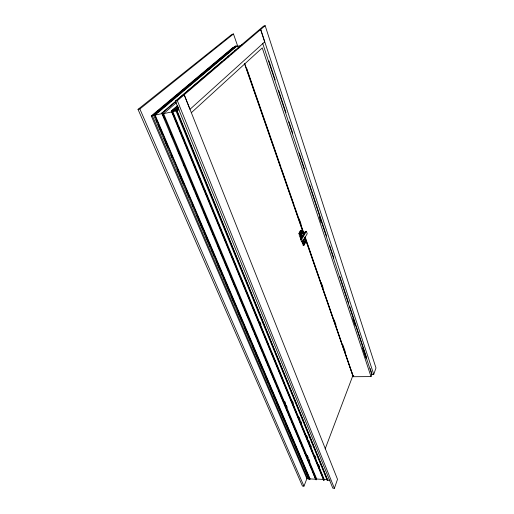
<?xml version="1.0" encoding="UTF-8"?>
<svg xmlns="http://www.w3.org/2000/svg" width="514" height="514" viewBox="0 0 514 514"><rect width="100%" height="100%" fill="white"/><g stroke="black" fill="none" stroke-linecap="round" stroke-linejoin="round"><path stroke-width="0.77" d="M302.245 232.669L301.39 230.323L299.617 233.279L301.3 238.072L301.455 235.733L300.793 233.78L301.474 232.636L301.506 230.465L300.709 230.42C298.056 231.551 299.052 238.361 301.384 238.033L303.099 235.046M301.3 238.072L301.435 235.701L303.652 235.489L301.435 235.701M303.613 240.886L303.62 240.34L304.327 242.351L303.62 240.34M304.262 242.357L303.562 240.346M305.355 231.428L300.696 239.338L301.557 241.786L302.605 241.683L307.231 233.748L306.395 231.313L305.355 231.428L305.136 232.264C298.422 234.821 303.575 230.645 300.709 230.42M300.619 238.008L301.416 237.905L301.474 235.72M303.935 239.049L303.8 240.468M299.026 233.343L300.793 233.857L304.429 233.388L300.696 239.338L301.75 239.228L306.395 231.313M265.173 25.7L263.528 26.13L175.383 101.117L332.821 488.191L334.402 488.3L337.512 479.292L184.192 94.769L189.987 109.302L264.691 41.904L260.637 29.516L265.173 25.7L375.978 367.94L373.749 374.398L371.763 374.417L371.005 376.595L353.356 376.717L304.975 237.262M178.686 107.522L175.672 110.15L327.206 480.449L327.803 480.487L176.919 110.324L178.724 108.743M178.217 106.957L172.794 111.679L324.257 479.504L323.987 480.237L320.858 472.064M219.484 63.922L161.685 113.144L315.782 479.703L316.457 479.748L316.733 479.016L163.593 113.645L176.366 102.704M315.782 479.703L312.525 471.12M353.356 376.717L305.175 237.025M325.163 448.889L352.81 375.76L304.686 237.115M153.48 114.898L154.502 114.68L236.395 45.797L235.515 46.022L153.48 114.898L309.042 479.266L309.884 479.324L310.051 478.887L155.157 115.085L236.369 46.594L241.798 45.232M309.042 479.266L304.808 468.505M307.957 478.078L307.706 478.733L152.305 115.689L233.902 47.217M237.956 46.864L233.478 33.975L231.91 34.387L138.022 109.373L302.45 486.064L303.967 486.167L306.871 478.682L151.289 115.907L233.028 47.436L234.962 46.947M301.487 234.692L301.834 234.982L301.679 234.39M301.3 230.356L299.803 233.305L299.058 233.562M304.429 233.388L300.696 239.338L304.416 233.42M301.834 234.982L302.052 234.628M302.431 241.439L303.8 245.223L305.579 242.178L304.23 238.361M191.426 112.624L262.262 47.892L371.005 376.595M175.672 110.15L178.814 107.889M172.974 111.249L177.805 107.047M323.647 480.217L171.303 111.088L177.336 105.865M171.303 111.088L177.748 105.775M161.685 113.144L162.514 112.964L175.878 101.566M223.873 60.639L225.087 59.598M227.516 57.529L228.73 56.489M184.192 94.769L260.637 29.516M175.383 101.117L177.343 100.686L184.301 94.743M220.699 62.888L222.523 61.333M223.744 60.299L226.173 58.223M227.394 57.189L229.218 55.634M231.043 54.079L232.868 52.524M234.692 50.97L235.907 49.935M237.731 48.38L239.556 46.825M241.387 45.271L242.602 44.236M157.804 112.213L159.032 111.178M160.863 109.636L162.09 108.608M163.921 107.06L165.759 105.518M167.59 103.969L168.817 102.941M170.648 101.399L171.875 100.365M173.706 98.823L175.544 97.281M176.765 96.246L178.602 94.704M180.44 93.156L181.66 92.128M183.498 90.586L185.329 89.038M186.556 88.01L188.387 86.468M190.225 84.919L192.063 83.377M193.283 82.343L195.121 80.801M196.342 79.773L198.179 78.224M199.4 77.196L201.848 75.134M203.069 74.106L204.906 72.564M206.127 71.53L214.691 64.321M215.912 63.293L235.489 46.819M138.022 109.373L139.866 108.962L233.478 33.975M301.506 232.656L301.506 230.465M301.84 241.496L303.299 245.242M303.8 245.223L305.579 242.178L304.905 242.068M176.919 110.324L179.013 109.88M151.289 115.907L154.136 115.297M155.157 115.085L162.334 113.549L163.266 115.772M163.593 113.645L171.637 111.93M172.794 111.679L176.732 110.844M299.064 233.163L299.803 233.305L301.416 237.905M300.786 233.812L299.803 233.305L300.793 233.78L304.429 233.465M304.269 241.811L305.579 242.178L304.943 242.28M304.905 242.46L305.496 242.01M303.125 245.159L303.915 245.069L304.327 242.351M303.209 245.281L303.915 245.069L302.547 241.162M352.206 375.644L353.76 375.638M316.733 479.016L323.916 479.478M324.257 479.504L327.469 479.71M306.871 478.682L309.21 478.83M310.051 478.887L315.943 479.266M327.932 480.134L330.065 480.269M139.866 108.962L303.967 486.167M154.502 114.68L309.884 479.324M156.34 120.462L156.969 121.934M158.222 124.883L159.167 127.099M159.796 128.571L160.741 130.787M161.37 132.259L162.315 134.469M163.889 138.157L164.827 140.373M165.457 141.845L166.401 144.055M167.031 145.533L167.975 147.743M171.123 155.119L172.068 157.329M177.414 169.864L178.673 172.813M179.302 174.291L180.241 176.501M180.87 177.979L181.815 180.189M182.444 181.667L183.389 183.877M186.537 191.253L187.475 193.463M188.105 194.934L189.049 197.151M192.197 204.521L193.142 206.737M196.913 215.584L197.543 217.056M198.488 219.272L199.747 222.221M200.376 223.693L201.321 225.909M201.951 227.381L202.889 229.597M204.148 232.546L204.778 234.018M206.037 236.967L206.981 239.183M207.611 240.655L208.555 242.865M209.185 244.343L210.123 246.553M211.697 250.241L212.642 252.451M213.271 253.929L214.216 256.139M216.42 261.305L217.049 262.776M217.987 264.986L220.821 271.623M221.45 273.101L222.395 275.311M223.654 278.26L224.284 279.738M225.222 281.948L226.481 284.897M227.111 286.375L228.055 288.585M228.685 290.063L229.629 292.273M231.204 295.961L232.148 298.171M232.771 299.649L233.716 301.859M234.345 303.331L235.29 305.547M237.494 310.707L241.895 321.032M244.728 327.669L247.555 334.306M248.185 335.777L249.129 337.987M249.759 339.465L250.703 341.675M252.278 345.363L253.222 347.573M253.852 349.051L254.796 351.261M255.419 352.739L256.364 354.949M256.994 356.427L257.623 357.898M258.568 360.115L262.031 368.223M264.228 373.382L264.858 374.86M265.802 377.07L268.636 383.707M269.265 385.185L270.203 387.395M270.833 388.867L272.722 393.294M273.352 394.771L274.296 396.981M274.926 398.453L275.87 400.669M276.5 402.141L277.444 404.357M278.068 405.829L279.957 410.256M280.586 411.727L281.531 413.943M282.16 415.415L283.105 417.625M283.734 419.103L284.364 420.58M285.302 422.791L289.71 433.116M290.339 434.587L293.796 442.702M294.426 444.173L295.37 446.383M296 447.861L296.944 450.071M297.574 451.549L299.463 455.969M300.092 457.447L301.031 459.657M301.66 461.135L302.605 463.345M303.234 464.823L304.179 467.033M162.514 112.964L316.457 479.748M163.889 117.25L164.821 119.473M170.108 132.059L171.04 134.276M171.663 135.76L172.595 137.977M177.259 149.086L178.191 151.302M178.814 152.786L179.746 155.01M183.479 163.889L184.41 166.112M190.63 180.915L191.561 183.138M192.185 184.622L193.116 186.839M193.739 188.323L194.671 190.54M195.918 193.502L198.719 200.164M204 212.751L204.932 214.974M205.555 216.452L206.487 218.675M207.11 220.153L208.041 222.376M208.665 223.853L209.911 226.815M211.151 229.777L212.089 232M212.706 233.478L213.644 235.701M217.371 244.587L218.309 246.804M218.925 248.288L219.863 250.511M220.48 251.988L221.418 254.212M222.035 255.689L222.973 257.912M224.528 261.613L225.46 263.836M226.076 265.314L227.015 267.537M227.631 269.015L228.569 271.238M229.809 274.2L233.234 282.34M233.851 283.824L234.789 286.041M237.898 293.449L238.83 295.666M239.453 297.15L240.385 299.366M241.008 300.851L241.94 303.067M242.563 304.551L243.803 307.513M244.735 309.736L248.159 317.877M251.269 325.278L252.201 327.502M252.824 328.979L253.755 331.202M254.379 332.68L255.31 334.903M255.933 336.387L256.865 338.604M257.488 340.088L260.906 348.229M261.53 349.713L262.461 351.929M263.708 354.891L264.324 356.375M265.263 358.592L267.126 363.038M267.749 364.516L268.681 366.739M269.304 368.217L270.236 370.44M270.859 371.918L274.277 380.064M274.9 381.542L275.832 383.765M276.455 385.243L277.695 388.205M278.633 390.428L282.051 398.568M282.674 400.053L283.606 402.276M284.229 403.753L286.092 408.193M286.716 409.677L287.647 411.894M288.27 413.378L289.202 415.601M289.825 417.079L290.757 419.302M291.38 420.78L296.976 434.105M297.6 435.589L298.531 437.806M299.154 439.29L301.018 443.73M301.641 445.214L302.573 447.431M303.196 448.915L304.127 451.131M304.751 452.616L311.593 468.903M284.743 401.408L285.668 403.631M286.292 405.109L287.217 407.332M307.359 455.443L308.291 457.666M308.908 459.143L309.839 461.366M260.084 322.284L260.996 324.514M292.44 400.946L293.353 403.175M299.154 417.272L300.067 419.501M300.677 420.985L301.596 423.208M306.781 435.827L307.7 438.05M308.92 441.018L309.833 443.248M310.443 444.732L311.362 446.955M315.024 455.867L315.943 458.09M318.686 464.772L319.605 466.995M172.37 111.769L173.289 113.999M173.899 115.477L174.818 117.7M175.428 119.184L177.259 123.636M178.48 126.598L179.399 128.821M180.009 130.305L180.928 132.528M182.149 135.497L183.068 137.72M183.678 139.204L184.59 141.427M186.73 146.612L187.649 148.842M188.259 150.319L189.178 152.549M189.788 154.027L192.84 161.441M194.677 165.887L195.288 167.371M196.509 170.34L197.427 172.563M198.038 174.047L198.95 176.27M199.567 177.754L202.008 183.684M204.758 190.353L205.677 192.577M206.287 194.061L207.2 196.284M207.817 197.768L209.648 202.214M210.56 204.437L211.787 207.405M212.398 208.89L213.31 211.113M214.537 214.075L215.45 216.304M216.06 217.782L216.979 220.011M218.81 224.457L219.427 225.942M220.647 228.903L221.56 231.127M222.177 232.611L223.089 234.834M223.699 236.318L225.228 240.025M225.839 241.509L226.758 243.732M228.897 248.924L229.809 251.147M230.42 252.625L231.339 254.854M231.949 256.332L233.786 260.784M234.699 263.007L235.92 265.969M238.669 272.645L239.588 274.868M240.199 276.352L241.117 278.575M241.728 280.059L244.169 285.99M244.78 287.474L245.698 289.697M246.919 292.659L247.838 294.882M248.448 296.366L249.367 298.589M249.977 300.073L251.809 304.519M253.029 307.488L253.948 309.711M254.558 311.195L255.477 313.418M256.088 314.902L259.14 322.317M260.977 326.763L262.198 329.725M262.808 331.209L263.727 333.432M264.337 334.916L268.308 344.553M269.227 346.777L269.837 348.261M271.058 351.229L271.977 353.452M272.587 354.936L278.087 368.275M278.697 369.759L280.226 373.466M280.837 374.95L284.197 383.103M285.109 385.327L286.337 388.295M286.947 389.779L287.859 392.002M288.476 393.486L294.586 408.309M295.197 409.793L296.109 412.016M296.719 413.5L302.219 426.845M303.138 429.068L304.359 432.036M304.969 433.514L305.888 435.737M306.498 437.221L310.469 446.859M311.079 448.343L312.608 452.05M313.219 453.534L314.138 455.757M314.748 457.242L320.248 470.586M171.727 110.998L323.987 480.237M176.411 109.996L327.803 480.487M177.343 100.686L334.402 488.3M301.75 239.228L302.605 241.683M246.63 68.144L281.023 167.352M281.55 168.862L294.149 205.214M294.94 207.489L303.601 232.476M244.767 63.704L303.401 232.713M244.465 63.614L303.106 232.572M299.225 218.938L301.069 224.252M321.308 282.668L323.145 287.975M334.184 319.837L336.021 325.15M342.857 344.875L345.222 351.704M319.367 217.287L321.128 222.62M352.784 318.545L355.046 325.401M362.582 348.235L365.846 358.136M268.944 60.922L275.208 79.953M278.716 90.618L285.99 112.694M288.996 121.837L292.755 133.255M299.27 153.056L304.532 169.042M309.55 184.275L326.589 236.048M329.596 245.191L333.856 258.131M339.876 276.41L348.646 303.054M349.649 306.106L366.694 357.879M370.202 368.544L371.956 373.871M262.648 43.234L371.763 374.417M260.726 29.497L373.749 374.398"/></g></svg>
